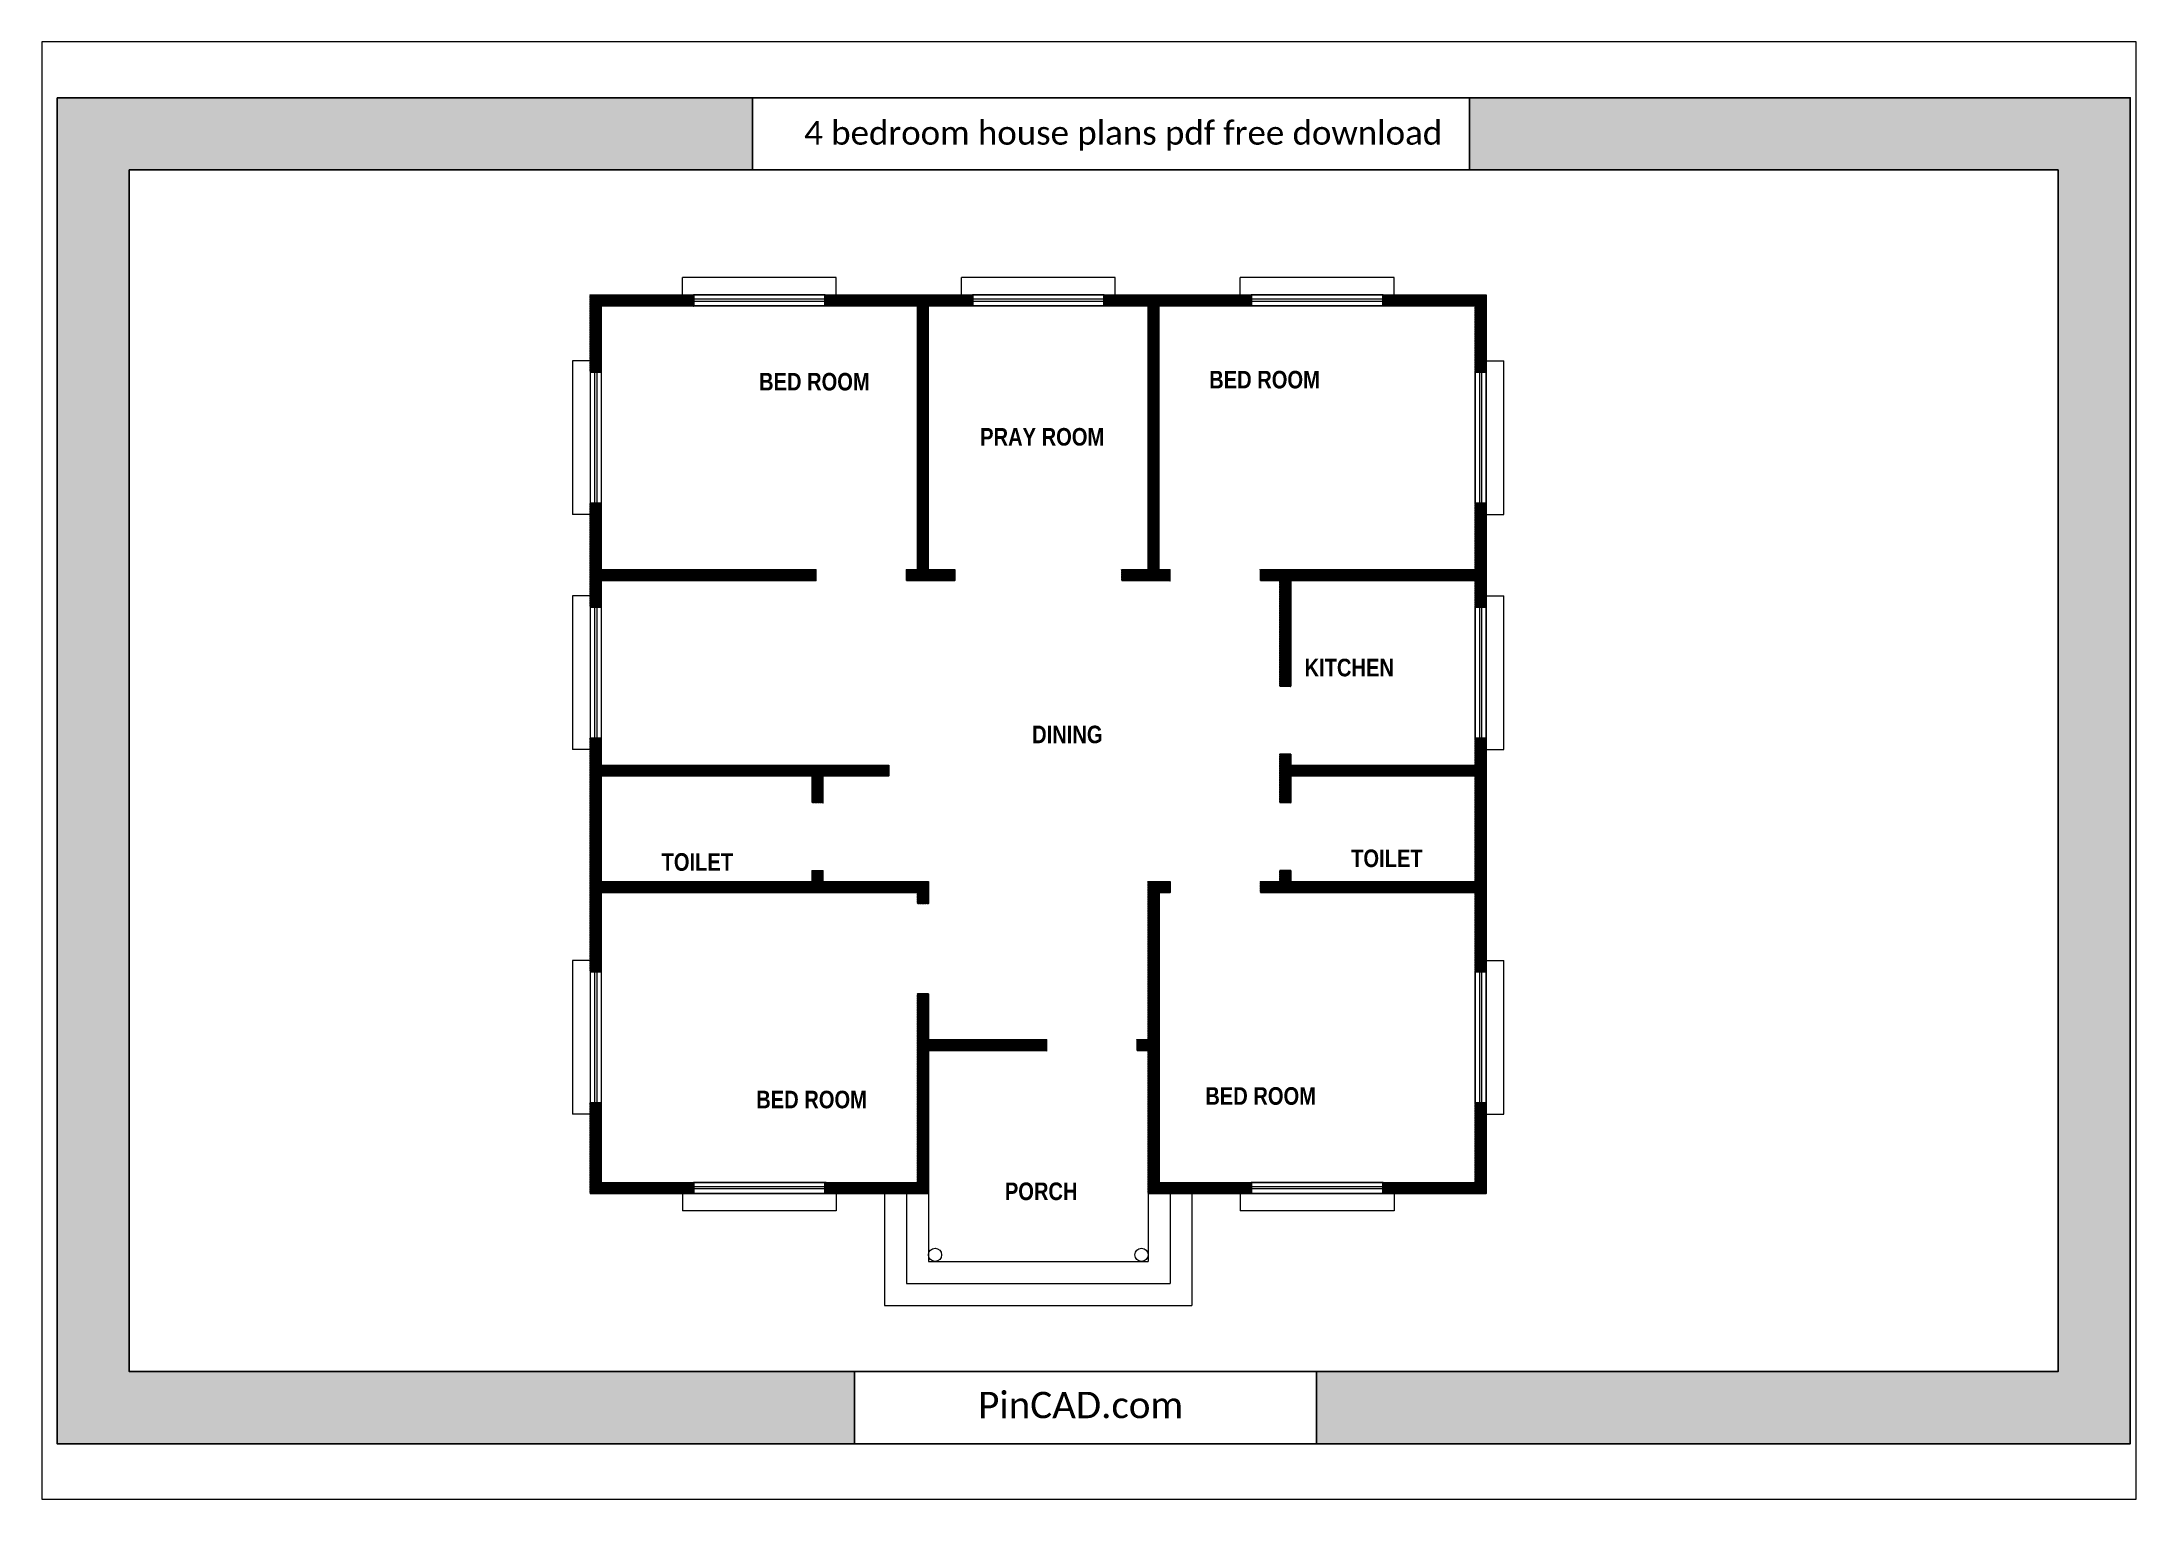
# Paper-space layout 'Layout1' of a CAD drawing. Header units: feet. Extents: x 0 to 11.3, y 0 to 7.9.
# The model-space entities are those that its viewports show. They can reach past a viewport. Long polylines and large blocks are cut down to what shows.
import ezdxf

# ---------------------------------------------------------------- set-up
doc = ezdxf.new("R2010")
doc.units = ezdxf.units.FT
doc.header["$MEASUREMENT"] = 0
doc.linetypes.add('HIDDEN', pattern=[0.375, 0.25, -0.125])
for name, color, linetype, lineweight in [('DOOR', 1, 'Continuous', 15), ('SLAB LINE', 50, 'Continuous', 30), ('stair', 252, 'Continuous', 20), ('text', 6, 'Continuous', 25), ('wall', 7, 'Continuous', 40), ('Wall_SYN', 7, 'Continuous', 35), ('window', 116, 'Continuous', 20)]:
    doc.layers.add(name, color=color, linetype=linetype, lineweight=lineweight)
doc.layers.add('PinCAD.com', color=7, linetype='Continuous')
doc.styles.add('iso', font='iso.shx')
doc.styles.get("Standard").update_dxf_attribs({"font": 'swisscb.ttf'})

msp = doc.modelspace()

# ---------------------------------------------------------------- hatches: boundary and pattern name
at = {"layer": 'PinCAD.com'}
h = msp.add_hatch(color=8, dxfattribs=at)
h.dxf.hatch_style = 1
h.paths.add_polyline_path([(37185.65, -367.06), (37185.65, -914.09), (36848.05, -914.09), (36848.05, -946.95), (37218.5, -946.95), (37218.5, -334.21), (36917.72, -334.21), (36917.72, -367.06)])
h.paths.add_polyline_path([(36591.25, -367.06), (36591.25, -334.21), (36274.56, -334.21), (36274.56, -946.95), (36637.71, -946.95), (36637.71, -914.09), (36307.41, -914.09), (36307.41, -367.06)])
at = {"layer": 'SLAB LINE'}
h = msp.add_hatch(dxfattribs=at)
h.set_pattern_fill('ANSI31', color=8)
h.paths.add_polyline_path([(36564.31, -423.94), (36517.31, -423.94), (36517.31, -458.94), (36522.31, -458.94), (36522.31, -428.94), (36564.31, -428.94)])
h.paths.add_polyline_path([(36691.31, -423.94), (36624.31, -423.94), (36624.31, -428.94), (36666.31, -428.94), (36666.31, -548.94), (36661.31, -548.94), (36661.31, -553.94), (36683.31, -553.94), (36683.31, -548.94), (36671.31, -548.94), (36671.31, -428.94), (36691.31, -428.94)])
h.paths.add_polyline_path([(36620.17, -548.94), (36522.31, -548.94), (36522.31, -518.94), (36517.31, -518.94), (36517.31, -565.94), (36522.31, -565.94), (36522.31, -553.94), (36620.17, -553.94)])
h = msp.add_hatch(dxfattribs=at)
h.set_pattern_fill('ANSI31', color=8)
h.paths.add_polyline_path([(36818.31, -423.94), (36751.31, -423.94), (36751.31, -428.94), (36771.31, -428.94), (36771.31, -548.94), (36759.31, -548.94), (36759.31, -553.94), (36781.31, -553.94), (36781.31, -548.94), (36776.31, -548.94), (36776.31, -428.94), (36818.31, -428.94)])
h.paths.add_polyline_path([(36925.31, -423.94), (36878.31, -423.94), (36878.31, -428.94), (36920.31, -428.94), (36920.31, -458.94), (36925.31, -458.94)])
h.paths.add_polyline_path([(36925.31, -518.94), (36920.31, -518.94), (36920.31, -548.94), (36822.46, -548.94), (36822.46, -553.94), (36831.31, -553.94), (36831.31, -602.08), (36835.17, -602.08), (36836.31, -602.08), (36836.31, -553.94), (36920.31, -553.94), (36920.31, -565.94), (36925.31, -565.94)])
h = msp.add_hatch(dxfattribs=at)
h.set_pattern_fill('ANSI31', color=8)
h.paths.add_polyline_path([(36653.31, -637.94), (36633.31, -637.94), (36522.31, -637.94), (36522.31, -625.94), (36517.31, -625.94), (36517.31, -731.94), (36522.31, -731.94), (36522.31, -695.94), (36666.31, -695.94), (36666.31, -700.94), (36671.31, -700.94), (36671.31, -690.94), (36623.31, -690.94), (36623.31, -685.94), (36619.46, -685.94), (36618.31, -685.94), (36618.31, -690.94), (36522.31, -690.94), (36522.31, -642.94), (36618.31, -642.94), (36618.31, -655.08), (36623.31, -655.08), (36623.31, -642.94), (36653.31, -642.94)])
h.paths.add_polyline_path([(36671.31, -742.08), (36666.31, -742.08), (36666.31, -827.94), (36624.31, -827.94), (36624.31, -832.94), (36671.31, -832.94), (36671.31, -767.94), (36725.17, -767.94), (36725.17, -762.94), (36671.31, -762.94)])
h.paths.add_polyline_path([(36564.31, -827.94), (36522.31, -827.94), (36522.31, -791.94), (36517.31, -791.94), (36517.31, -832.94), (36564.31, -832.94)])
h = msp.add_hatch(dxfattribs=at)
h.set_pattern_fill('ANSI31', color=8)
h.paths.add_polyline_path([(36925.31, -625.94), (36920.31, -625.94), (36920.31, -637.94), (36836.31, -637.94), (36836.31, -632.94), (36831.31, -632.94), (36831.31, -655.08), (36835.17, -655.08), (36836.31, -655.08), (36836.31, -642.94), (36920.31, -642.94), (36920.31, -690.94), (36836.31, -690.94), (36836.31, -685.94), (36831.31, -685.94), (36831.31, -690.94), (36822.46, -690.94), (36822.46, -695.94), (36920.31, -695.94), (36920.31, -731.94), (36925.31, -731.94)])
h.paths.add_polyline_path([(36776.31, -695.94), (36781.31, -695.94), (36781.31, -690.94), (36771.31, -690.94), (36771.31, -762.94), (36766.31, -762.94), (36766.31, -767.94), (36771.31, -767.94), (36771.31, -832.94), (36818.31, -832.94), (36818.31, -827.94), (36776.31, -827.94)])
h.paths.add_polyline_path([(36925.31, -791.94), (36920.31, -791.94), (36920.31, -827.94), (36878.31, -827.94), (36878.31, -832.94), (36925.31, -832.94)])

# ---------------------------------------------------------------- linework, layer by layer
at = {"layer": 'DOOR', "lineweight": 0}
for centre in [(36674.31, -860.94), (36768.31, -860.94)]:
    msp.add_circle(centre, 3, dxfattribs=at)
at = {"layer": 'PinCAD.com'}
for points in [[(36274.56, -334.21), (37218.5, -334.21), (37218.5, -946.95), (36274.56, -946.95)], [(36591.25, -334.21), (36917.72, -334.21), (36917.72, -367.06), (36591.25, -367.06)], [(36307.41, -367.06), (37185.65, -367.06), (37185.65, -914.09), (36307.41, -914.09)], [(36637.71, -914.09), (36848.05, -914.09), (36848.05, -946.95), (36637.71, -946.95)], [(36637.71, -914.09), (36848.05, -914.09), (36848.05, -946.95), (36637.71, -946.95)]]:
    msp.add_lwpolyline(points, close=True, dxfattribs=at)
at = {"layer": 'stair', "lineweight": 0, "ltscale": 2}
for p, q in [((36633.31, -637.94), (36653.31, -637.94)), ((36651.31, -832.94), (36651.31, -883.94)), ((36661.31, -832.94), (36661.31, -873.94)), ((36671.31, -832.94), (36671.31, -863.94)), ((36771.31, -832.94), (36771.31, -863.94)), ((36781.31, -832.94), (36781.31, -873.94)), ((36791.31, -832.94), (36791.31, -883.94)), ((36671.31, -863.94), (36771.31, -863.94)), ((36661.31, -873.94), (36781.31, -873.94)), ((36651.31, -883.94), (36791.31, -883.94))]:
    msp.add_line(p, q, dxfattribs=at)
at = {"layer": 'wall', "lineweight": 0}
for p, q in [((36517.31, -423.94), (36517.31, -832.94)), ((36517.31, -423.94), (36925.31, -423.94)), ((36522.31, -428.94), (36522.31, -548.94)), ((36522.31, -428.94), (36666.31, -428.94)), ((36666.31, -548.94), (36666.31, -428.94)), ((36671.31, -548.94), (36671.31, -428.94)), ((36671.31, -428.94), (36771.31, -428.94)), ((36771.31, -548.94), (36771.31, -428.94)), ((36776.31, -548.94), (36776.31, -428.94)), ((36776.31, -428.94), (36920.31, -428.94)), ((36920.31, -428.94), (36920.31, -548.94)), ((36925.31, -423.94), (36925.31, -832.94)), ((36522.31, -548.94), (36620.17, -548.94)), ((36620.17, -553.94), (36620.17, -548.94)), ((36661.31, -548.94), (36666.31, -548.94)), ((36661.31, -553.94), (36661.31, -548.94)), ((36671.31, -548.94), (36683.31, -548.94)), ((36683.31, -548.94), (36683.31, -553.94)), ((36759.31, -548.94), (36771.31, -548.94)), ((36759.31, -548.94), (36759.31, -553.94)), ((36776.31, -548.94), (36781.31, -548.94)), ((36781.31, -553.94), (36781.31, -548.94)), ((36822.46, -548.94), (36920.31, -548.94)), ((36822.46, -553.94), (36822.46, -548.94)), ((36522.31, -553.94), (36522.31, -637.94)), ((36522.31, -553.94), (36620.17, -553.94)), ((36661.31, -553.94), (36683.31, -553.94)), ((36759.31, -553.94), (36781.31, -553.94)), ((36822.46, -553.94), (36831.31, -553.94)), ((36831.31, -553.94), (36831.31, -602.08)), ((36836.31, -553.94), (36836.31, -602.08)), ((36836.31, -553.94), (36920.31, -553.94)), ((36920.31, -553.94), (36920.31, -637.94)), ((36831.31, -602.08), (36836.31, -602.08)), ((36522.31, -637.94), (36653.31, -637.94)), ((36653.31, -637.94), (36653.31, -642.94)), ((36831.31, -632.94), (36831.31, -655.08)), ((36836.31, -632.94), (36831.31, -632.94)), ((36836.31, -632.94), (36836.31, -637.94)), ((36836.31, -637.94), (36920.31, -637.94)), ((36522.31, -642.94), (36522.31, -690.94)), ((36522.31, -642.94), (36618.31, -642.94)), ((36618.31, -655.08), (36618.31, -642.94)), ((36623.31, -655.08), (36623.31, -642.94)), ((36623.31, -642.94), (36653.31, -642.94)), ((36836.31, -642.94), (36836.31, -655.08)), ((36836.31, -642.94), (36920.31, -642.94)), ((36920.31, -642.94), (36920.31, -690.94)), ((36623.31, -655.08), (36618.31, -655.08)), ((36831.31, -655.08), (36836.31, -655.08)), ((36618.31, -690.94), (36618.31, -685.94)), ((36618.31, -685.94), (36623.31, -685.94)), ((36623.31, -690.94), (36623.31, -685.94)), ((36831.31, -685.94), (36831.31, -690.94)), ((36836.31, -685.94), (36831.31, -685.94)), ((36836.31, -685.94), (36836.31, -690.94)), ((36522.31, -690.94), (36618.31, -690.94)), ((36522.31, -695.94), (36522.31, -827.94)), ((36522.31, -695.94), (36666.31, -695.94)), ((36623.31, -690.94), (36671.31, -690.94)), ((36666.31, -695.94), (36666.31, -700.94)), ((36671.31, -690.94), (36671.31, -700.94)), ((36771.31, -690.94), (36771.31, -762.94)), ((36771.31, -690.94), (36781.31, -690.94)), ((36776.31, -695.94), (36776.31, -827.94)), ((36776.31, -695.94), (36781.31, -695.94)), ((36781.31, -690.94), (36781.31, -695.94)), ((36822.46, -690.94), (36831.31, -690.94)), ((36822.46, -690.94), (36822.46, -695.94)), ((36822.46, -695.94), (36920.31, -695.94)), ((36836.31, -690.94), (36920.31, -690.94)), ((36920.31, -695.94), (36920.31, -827.94)), ((36671.31, -700.94), (36666.31, -700.94)), ((36666.31, -742.08), (36666.31, -827.94)), ((36671.31, -742.08), (36666.31, -742.08)), ((36671.31, -742.08), (36671.31, -762.94)), ((36671.31, -762.94), (36725.17, -762.94)), ((36671.31, -767.94), (36671.31, -832.94)), ((36671.31, -767.94), (36725.17, -767.94)), ((36725.17, -767.94), (36725.17, -762.94)), ((36766.31, -762.94), (36771.31, -762.94)), ((36766.31, -767.94), (36766.31, -762.94)), ((36766.31, -767.94), (36771.31, -767.94)), ((36771.31, -767.94), (36771.31, -832.94)), ((36522.31, -827.94), (36666.31, -827.94)), ((36776.31, -827.94), (36920.31, -827.94)), ((36517.31, -832.94), (36671.31, -832.94)), ((36771.31, -832.94), (36925.31, -832.94))]:
    msp.add_line(p, q, dxfattribs=at)
at = {"layer": 'Wall_SYN'}
for p, q in [((36564.31, -428.94), (36564.31, -423.94)), ((36624.31, -428.94), (36624.31, -423.94)), ((36691.31, -428.94), (36691.31, -423.94)), ((36751.31, -428.94), (36751.31, -423.94)), ((36818.31, -428.94), (36818.31, -423.94)), ((36878.31, -428.94), (36878.31, -423.94)), ((36522.31, -458.94), (36517.31, -458.94)), ((36920.31, -458.94), (36925.31, -458.94)), ((36522.31, -518.94), (36517.31, -518.94)), ((36920.31, -518.94), (36925.31, -518.94)), ((36522.31, -565.94), (36517.31, -565.94)), ((36920.31, -565.94), (36925.31, -565.94)), ((36522.31, -625.94), (36517.31, -625.94)), ((36920.31, -625.94), (36925.31, -625.94)), ((36522.31, -731.94), (36517.31, -731.94)), ((36920.31, -731.94), (36925.31, -731.94)), ((36522.31, -791.94), (36517.31, -791.94)), ((36920.31, -791.94), (36925.31, -791.94)), ((36564.31, -827.94), (36564.31, -832.94)), ((36624.31, -827.94), (36624.31, -832.94)), ((36818.31, -827.94), (36818.31, -832.94)), ((36878.31, -827.94), (36878.31, -832.94))]:
    msp.add_line(p, q, dxfattribs=at)
at = {"layer": 'window', "linetype": 'HIDDEN', "ltscale": 10}
for p, q in [((36629.31, -415.94), (36559.31, -415.94)), ((36559.31, -423.94), (36559.31, -415.94)), ((36629.31, -423.94), (36629.31, -415.94)), ((36756.31, -415.94), (36686.31, -415.94)), ((36686.31, -423.94), (36686.31, -415.94)), ((36756.31, -423.94), (36756.31, -415.94)), ((36883.31, -415.94), (36813.31, -415.94)), ((36813.31, -423.94), (36813.31, -415.94)), ((36883.31, -423.94), (36883.31, -415.94)), ((36509.31, -453.94), (36509.31, -523.94)), ((36517.31, -453.94), (36509.31, -453.94)), ((36925.31, -453.94), (36933.31, -453.94)), ((36933.31, -523.94), (36933.31, -453.94)), ((36517.31, -523.94), (36509.31, -523.94)), ((36925.31, -523.94), (36933.31, -523.94)), ((36509.31, -560.94), (36509.31, -630.94)), ((36517.31, -560.94), (36509.31, -560.94)), ((36925.31, -560.94), (36933.31, -560.94)), ((36933.31, -630.94), (36933.31, -560.94)), ((36517.31, -630.94), (36509.31, -630.94)), ((36925.31, -630.94), (36933.31, -630.94)), ((36509.31, -726.94), (36509.31, -796.94)), ((36517.31, -726.94), (36509.31, -726.94)), ((36925.31, -726.94), (36933.31, -726.94)), ((36933.31, -796.94), (36933.31, -726.94)), ((36517.31, -796.94), (36509.31, -796.94)), ((36925.31, -796.94), (36933.31, -796.94)), ((36559.31, -832.94), (36559.31, -840.94)), ((36629.31, -832.94), (36629.31, -840.94)), ((36813.31, -832.94), (36813.31, -840.94)), ((36883.31, -832.94), (36883.31, -840.94)), ((36629.31, -840.94), (36559.31, -840.94)), ((36883.31, -840.94), (36813.31, -840.94))]:
    msp.add_line(p, q, dxfattribs=at)
at = {"layer": 'window'}
for p, q in [((36624.31, -423.94), (36564.31, -423.94)), ((36624.31, -425.94), (36564.31, -425.94)), ((36624.31, -426.94), (36564.31, -426.94)), ((36624.31, -428.94), (36564.31, -428.94)), ((36751.31, -423.94), (36691.31, -423.94)), ((36751.31, -425.94), (36691.31, -425.94)), ((36751.31, -426.94), (36691.31, -426.94)), ((36751.31, -428.94), (36691.31, -428.94)), ((36878.31, -423.94), (36818.31, -423.94)), ((36878.31, -425.94), (36818.31, -425.94)), ((36878.31, -426.94), (36818.31, -426.94)), ((36878.31, -428.94), (36818.31, -428.94)), ((36517.31, -458.94), (36517.31, -518.94)), ((36519.31, -458.94), (36519.31, -518.94)), ((36520.31, -458.94), (36520.31, -518.94)), ((36522.31, -458.94), (36522.31, -518.94)), ((36920.31, -518.94), (36920.31, -458.94)), ((36922.31, -518.94), (36922.31, -458.94)), ((36923.31, -518.94), (36923.31, -458.94)), ((36925.31, -518.94), (36925.31, -458.94)), ((36517.31, -565.94), (36517.31, -625.94)), ((36519.31, -565.94), (36519.31, -625.94)), ((36520.31, -565.94), (36520.31, -625.94)), ((36522.31, -565.94), (36522.31, -625.94)), ((36920.31, -625.94), (36920.31, -565.94)), ((36922.31, -625.94), (36922.31, -565.94)), ((36923.31, -625.94), (36923.31, -565.94)), ((36925.31, -625.94), (36925.31, -565.94)), ((36517.31, -731.94), (36517.31, -791.94)), ((36519.31, -731.94), (36519.31, -791.94)), ((36520.31, -731.94), (36520.31, -791.94)), ((36522.31, -731.94), (36522.31, -791.94)), ((36920.31, -791.94), (36920.31, -731.94)), ((36922.31, -791.94), (36922.31, -731.94)), ((36923.31, -791.94), (36923.31, -731.94)), ((36925.31, -791.94), (36925.31, -731.94)), ((36624.31, -827.94), (36564.31, -827.94)), ((36878.31, -827.94), (36818.31, -827.94)), ((36624.31, -829.94), (36564.31, -829.94)), ((36624.31, -830.94), (36564.31, -830.94)), ((36624.31, -832.94), (36564.31, -832.94)), ((36878.31, -829.94), (36818.31, -829.94)), ((36878.31, -830.94), (36818.31, -830.94)), ((36878.31, -832.94), (36818.31, -832.94))]:
    msp.add_line(p, q, dxfattribs=at)

# ---------------------------------------------------------------- texts
at = {"layer": 'PinCAD.com', "linetype": 'Continuous', "attachment_point": 1, "style": 'iso'}
for s, width, gutter_width, insert, char_height in [('{\\fCalibri|b0|i0|c0|p34;\\H0.91667x;\\C0;4 bedroom house plans pdf free download}', 362.2231, 58.8, (36614.72, -344.77), 11.7601), ('{\\fCalibri|b0|i0|c0|p34;\\H0.91667x;\\C0;PinCAD.com}', 197.0866, 65.33, (36693.95, -923.32), 13.0668)]:
    msp.add_mtext_dynamic_manual_height_columns(s, width=width, gutter_width=gutter_width, heights=[0], dxfattribs=dict(at, insert=insert, char_height=char_height))
at = {"layer": 'text', "lineweight": 0, "char_height": 8, "width": 96.3879, "attachment_point": 2}
for s, insert in [('BED ROOM', (36619.37, -459.44)), ('BED ROOM', (36824.34, -458.5)), ('PRAY ROOM', (36723.1, -484.53)), ('KITCHEN ', (36862.91, -589.58)), ('DINING ', (36734.56, -620.03)), ('TOILET', (36880.05, -676.42)), ('TOILET', (36566.08, -678.08)), ('BED ROOM', (36618.09, -786.23)), ('BED ROOM', (36822.56, -784.61)), ('PORCH ', (36722.64, -828.01))]:
    msp.add_mtext(s, dxfattribs=dict(at, insert=insert))

psp = doc.layouts.get("Layout1")

# ---------------------------------------------------------------- viewports
at = {"layer": 'SLAB LINE', "view_target_point": (24943.394, -2674.392)}
psp.add_viewport(center=(5.65, 3.944), size=(11.264, 7.8361), view_center_point=(11801.004, 2033.964), view_height=663.38286, dxfattribs=at)

doc.saveas('drawing.dxf')
